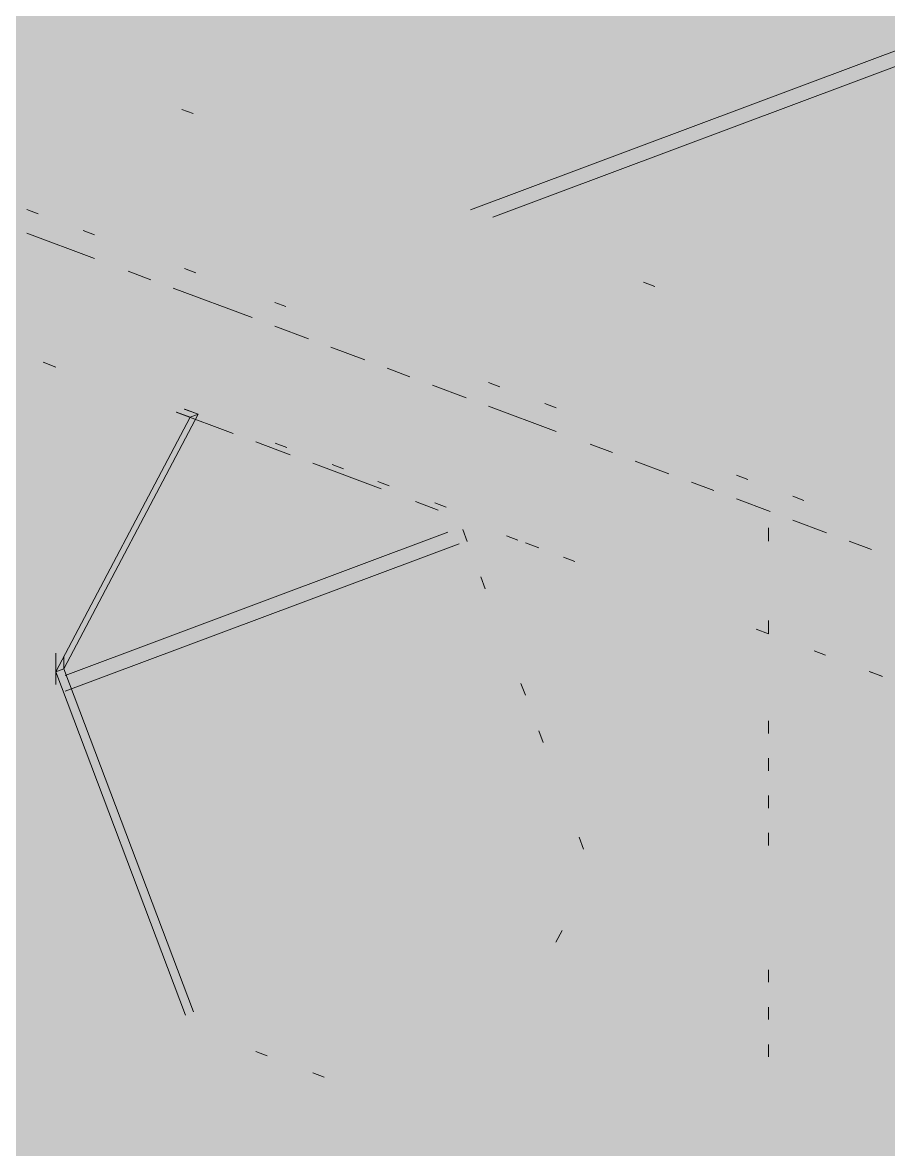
# Paper-space layout '03 3D Building and Roof' of a CAD drawing. Header units: millimetres. Extents: x 5 to 415, y 5 to 292.
# Drawn here: x 101.73 to 106.51, y 96.02 to 102.24 of the extents above; entities that cross this region are included whole.
import ezdxf

# ---------------------------------------------------------------- set-up
doc = ezdxf.new("R2010")
doc.units = ezdxf.units.MM
doc.layers.add('EXISTING', color=7, linetype='Continuous')
doc.layers.add('IMAGES', color=7, linetype='Continuous')

# ---------------------------------------------------------------- blocks, each defined once
blk = doc.blocks.new('SHEET_03')
at = {"layer": 'EXISTING', "color": 250, "lineweight": 9}
for p, q in [((104.2056, 101.2059), (113.2129, 104.5801)), ((104.3298, 101.165), (113.2129, 104.4927)), ((102.6752, 101.738), (102.6131, 101.7613)), ((101.7574, 101.2079), (101.8196, 101.1846)), ((102.0683, 101.0914), (102.1305, 101.0681)), ((102.1305, 100.937), (101.7574, 101.0768)), ((102.4414, 100.8205), (102.317, 100.8671)), ((102.6279, 100.8818), (102.6901, 100.8585)), ((103.001, 100.6109), (102.5657, 100.774)), ((105.2245, 100.783), (105.1623, 100.8063)), ((103.1253, 100.6954), (103.1875, 100.6721)), ((103.3119, 100.4944), (103.1253, 100.5643)), ((103.6227, 100.378), (103.4362, 100.4479)), ((101.9175, 100.3381), (101.848, 100.3641)), ((103.8715, 100.2848), (103.7471, 100.3314)), ((104.1823, 100.1684), (103.9958, 100.2382)), ((104.3067, 100.2529), (104.3689, 100.2296)), ((102.581, 100.0895), (102.8955, 99.9717)), ((102.6581, 100.0606), (102.5841, 100.0884)), ((102.6883, 100.0826), (102.6254, 100.1062)), ((102.6285, 100.105), (102.7026, 100.0773)), ((104.6798, 99.982), (104.3067, 100.1218)), ((104.6176, 100.1364), (104.6798, 100.1131)), ((101.9175, 98.6547), (102.6581, 100.0606)), ((102.7026, 100.0773), (101.9619, 98.6714)), ((102.7026, 100.0773), (102.6581, 100.0606)), ((103.0213, 99.9246), (103.2101, 99.8539)), ((103.1916, 99.8941), (103.1287, 99.9177)), ((104.9907, 99.8656), (104.8663, 99.9121)), ((103.3359, 99.8067), (103.7133, 99.6653)), ((103.5061, 99.7763), (103.4432, 99.7998)), ((105.3015, 99.7491), (105.115, 99.819)), ((105.6746, 99.7405), (105.7368, 99.7172)), ((103.7578, 99.682), (103.6949, 99.7056)), ((105.5503, 99.6559), (105.4259, 99.7025)), ((103.9021, 99.5946), (104.0279, 99.5475)), ((105.8611, 99.5395), (105.6746, 99.6093)), ((105.9855, 99.624), (106.0477, 99.6007)), ((104.0723, 99.5642), (104.0094, 99.5877)), ((106.172, 99.423), (105.9855, 99.4929)), ((101.9693, 98.6346), (104.0813, 99.4258)), ((104.1641, 99.4404), (104.1888, 99.375)), ((104.4053, 99.4061), (104.4682, 99.3826)), ((105.8522, 99.4503), (105.8522, 99.377)), ((101.9693, 98.5472), (104.1435, 99.3616)), ((104.5839, 99.3392), (104.5098, 99.367)), ((106.4207, 99.3298), (106.2964, 99.3764)), ((104.7199, 99.2883), (104.7828, 99.2647)), ((104.2629, 99.1789), (104.2876, 99.1136)), ((105.8522, 98.9374), (105.8522, 98.8641)), ((105.8522, 98.8641), (105.7828, 98.8901)), ((101.9175, 98.6204), (101.9175, 98.7578)), ((101.9175, 98.7249), (101.9175, 98.6547)), ((101.9619, 98.6714), (101.9619, 98.7415)), ((106.1039, 98.7698), (106.1668, 98.7463)), ((101.9175, 98.6547), (101.9619, 98.6714)), ((101.9175, 98.6547), (101.9175, 98.5846)), ((102.6335, 96.7592), (101.9175, 98.6547)), ((101.9619, 98.6714), (102.6779, 96.7759)), ((106.4772, 98.63), (106.4077, 98.656)), ((106.4184, 98.652), (106.4813, 98.6284)), ((104.4851, 98.5907), (104.5098, 98.5253)), ((105.8522, 98.3831), (105.8522, 98.3144)), ((104.5839, 98.3292), (104.6085, 98.2639)), ((105.8522, 98.177), (105.8522, 98.1083)), ((105.8522, 97.9709), (105.8522, 97.9022)), ((104.8061, 97.741), (104.8307, 97.6756)), ((105.8522, 97.7648), (105.8522, 97.696)), ((104.7118, 97.2254), (104.6781, 97.1615)), ((105.8522, 97.009), (105.8522, 96.9402)), ((105.8522, 96.8028), (105.8522, 96.7341)), ((103.0843, 96.5343), (103.0213, 96.5578)), ((105.8522, 96.5967), (105.8522, 96.528)), ((103.3988, 96.4164), (103.3359, 96.44))]:
    blk.add_line(p, q, dxfattribs=at)
at = {"layer": 'IMAGES', "color": 7}
for points in [[(101.6641, 102.2286), (101.8355, 102.2286), (101.6641, 102.4), (101.8355, 102.4)], [(101.8355, 102.2286), (104.2346, 102.2286), (101.8355, 102.4), (104.2346, 102.4)], [(104.2346, 102.2286), (104.7487, 102.2286), (104.2346, 102.4), (104.7487, 102.4)], [(104.7487, 102.2286), (104.92, 102.2286), (104.7487, 102.4), (104.92, 102.4)], [(104.92, 102.2286), (105.0914, 102.2286), (104.92, 102.4), (105.0914, 102.4)], [(105.0914, 102.2286), (105.2628, 102.2286), (105.0914, 102.4), (105.2628, 102.4)], [(105.2628, 102.2286), (105.4341, 102.2286), (105.2628, 102.4), (105.4341, 102.4)], [(105.4341, 102.2286), (105.6055, 102.2286), (105.4341, 102.4), (105.6055, 102.4)], [(105.6055, 102.2286), (106.4623, 102.2286), (105.6055, 102.4), (106.4623, 102.4)], [(106.4623, 102.2286), (106.9764, 102.2286), (106.4623, 102.4), (106.9764, 102.4)], [(101.6641, 102.0571), (101.8355, 102.0571), (101.6641, 102.2286), (101.8355, 102.2286)], [(101.8355, 102.0571), (102.1782, 102.0571), (101.8355, 102.2286), (102.1782, 102.2286)], [(102.1782, 102.0571), (102.3496, 102.0571), (102.1782, 102.2286), (102.3496, 102.2286)], [(102.3496, 102.0571), (102.521, 102.0571), (102.3496, 102.2286), (102.521, 102.2286)], [(102.521, 102.0571), (103.7205, 102.0571), (102.521, 102.2286), (103.7205, 102.2286)], [(103.7205, 102.0571), (103.8919, 102.0571), (103.7205, 102.2286), (103.8919, 102.2286)], [(103.8919, 102.0571), (104.0632, 102.0571), (103.8919, 102.2286), (104.0632, 102.2286)], [(104.0632, 102.0571), (104.2346, 102.0571), (104.0632, 102.2286), (104.2346, 102.2286)], [(104.2346, 102.0571), (104.5773, 102.0571), (104.2346, 102.2286), (104.5773, 102.2286)], [(104.5773, 102.0571), (104.7487, 102.0571), (104.5773, 102.2286), (104.7487, 102.2286)], [(104.7487, 102.0571), (105.0914, 102.0571), (104.7487, 102.2286), (105.0914, 102.2286)], [(105.0914, 102.0571), (106.1196, 102.0571), (105.0914, 102.2286), (106.1196, 102.2286)], [(106.1196, 102.0571), (106.2909, 102.0571), (106.1196, 102.2286), (106.2909, 102.2286)], [(106.2909, 102.0571), (106.4623, 102.0571), (106.2909, 102.2286), (106.4623, 102.2286)], [(106.4623, 102.0571), (106.6337, 102.0571), (106.4623, 102.2286), (106.6337, 102.2286)], [(101.6641, 101.8857), (101.8355, 101.8857), (101.6641, 102.0571), (101.8355, 102.0571)], [(101.8355, 101.8857), (102.0069, 101.8857), (101.8355, 102.0571), (102.0069, 102.0571)], [(102.0069, 101.8857), (102.1782, 101.8857), (102.0069, 102.0571), (102.1782, 102.0571)], [(102.1782, 101.8857), (102.521, 101.8857), (102.1782, 102.0571), (102.521, 102.0571)], [(102.521, 101.8857), (102.6923, 101.8857), (102.521, 102.0571), (102.6923, 102.0571)], [(102.6923, 101.8857), (103.3778, 101.8857), (102.6923, 102.0571), (103.3778, 102.0571)], [(103.3778, 101.8857), (103.5491, 101.8857), (103.3778, 102.0571), (103.5491, 102.0571)], [(103.5491, 101.8857), (103.7205, 101.8857), (103.5491, 102.0571), (103.7205, 102.0571)], [(103.7205, 101.8857), (103.8919, 101.8857), (103.7205, 102.0571), (103.8919, 102.0571)], [(103.8919, 101.8857), (104.0632, 101.8857), (103.8919, 102.0571), (104.0632, 102.0571)], [(104.0632, 101.8857), (104.2346, 101.8857), (104.0632, 102.0571), (104.2346, 102.0571)], [(104.2346, 101.8857), (104.406, 101.8857), (104.2346, 102.0571), (104.406, 102.0571)], [(104.406, 101.8857), (104.5773, 101.8857), (104.406, 102.0571), (104.5773, 102.0571)], [(104.5773, 101.8857), (104.7487, 101.8857), (104.5773, 102.0571), (104.7487, 102.0571)], [(104.7487, 101.8857), (105.6055, 101.8857), (104.7487, 102.0571), (105.6055, 102.0571)], [(105.6055, 101.8857), (105.7769, 101.8857), (105.6055, 102.0571), (105.7769, 102.0571)], [(105.7769, 101.8857), (105.9482, 101.8857), (105.7769, 102.0571), (105.9482, 102.0571)], [(105.9482, 101.8857), (106.1196, 101.8857), (105.9482, 102.0571), (106.1196, 102.0571)], [(106.1196, 101.8857), (106.4623, 101.8857), (106.1196, 102.0571), (106.4623, 102.0571)], [(106.4623, 101.8857), (106.6337, 101.8857), (106.4623, 102.0571), (106.6337, 102.0571)], [(100.9787, 101.7143), (101.8355, 101.7143), (100.9787, 101.8857), (101.8355, 101.8857)], [(101.8355, 101.7143), (102.0069, 101.7143), (101.8355, 101.8857), (102.0069, 101.8857)], [(102.0069, 101.7143), (102.1782, 101.7143), (102.0069, 101.8857), (102.1782, 101.8857)], [(102.1782, 101.7143), (102.3496, 101.7143), (102.1782, 101.8857), (102.3496, 101.8857)], [(102.3496, 101.7143), (102.521, 101.7143), (102.3496, 101.8857), (102.521, 101.8857)], [(102.521, 101.7143), (102.6923, 101.7143), (102.521, 101.8857), (102.6923, 101.8857)], [(102.6923, 101.7143), (103.3778, 101.7143), (102.6923, 101.8857), (103.3778, 101.8857)], [(103.3778, 101.7143), (103.5491, 101.7143), (103.3778, 101.8857), (103.5491, 101.8857)], [(103.5491, 101.7143), (103.7205, 101.7143), (103.5491, 101.8857), (103.7205, 101.8857)], [(103.7205, 101.7143), (103.8919, 101.7143), (103.7205, 101.8857), (103.8919, 101.8857)], [(103.8919, 101.7143), (104.0632, 101.7143), (103.8919, 101.8857), (104.0632, 101.8857)], [(104.0632, 101.7143), (104.2346, 101.7143), (104.0632, 101.8857), (104.2346, 101.8857)], [(104.2346, 101.7143), (105.0914, 101.7143), (104.2346, 101.8857), (105.0914, 101.8857)], [(105.0914, 101.7143), (105.4341, 101.7143), (105.0914, 101.8857), (105.4341, 101.8857)], [(105.4341, 101.7143), (105.6055, 101.7143), (105.4341, 101.8857), (105.6055, 101.8857)], [(105.6055, 101.7143), (105.7769, 101.7143), (105.6055, 101.8857), (105.7769, 101.8857)], [(105.7769, 101.7143), (105.9482, 101.7143), (105.7769, 101.8857), (105.9482, 101.8857)], [(105.9482, 101.7143), (106.2909, 101.7143), (105.9482, 101.8857), (106.2909, 101.8857)], [(106.2909, 101.7143), (106.4623, 101.7143), (106.2909, 101.8857), (106.4623, 101.8857)], [(106.4623, 101.7143), (106.6337, 101.7143), (106.4623, 101.8857), (106.6337, 101.8857)], [(101.3214, 101.5429), (102.3496, 101.5429), (101.3214, 101.7143), (102.3496, 101.7143)], [(102.3496, 101.5429), (102.521, 101.5429), (102.3496, 101.7143), (102.521, 101.7143)], [(102.521, 101.5429), (102.6923, 101.5429), (102.521, 101.7143), (102.6923, 101.7143)], [(102.6923, 101.5429), (102.8637, 101.5429), (102.6923, 101.7143), (102.8637, 101.7143)], [(102.8637, 101.5429), (103.2064, 101.5429), (102.8637, 101.7143), (103.2064, 101.7143)], [(103.2064, 101.5429), (103.3778, 101.5429), (103.2064, 101.7143), (103.3778, 101.7143)], [(103.3778, 101.5429), (103.5491, 101.5429), (103.3778, 101.7143), (103.5491, 101.7143)], [(103.5491, 101.5429), (103.7205, 101.5429), (103.5491, 101.7143), (103.7205, 101.7143)], [(103.7205, 101.5429), (104.7487, 101.5429), (103.7205, 101.7143), (104.7487, 101.7143)], [(104.7487, 101.5429), (104.92, 101.5429), (104.7487, 101.7143), (104.92, 101.7143)], [(104.92, 101.5429), (105.0914, 101.5429), (104.92, 101.7143), (105.0914, 101.7143)], [(105.0914, 101.5429), (105.2628, 101.5429), (105.0914, 101.7143), (105.2628, 101.7143)], [(105.2628, 101.5429), (105.4341, 101.5429), (105.2628, 101.7143), (105.4341, 101.7143)], [(105.4341, 101.5429), (105.9482, 101.5429), (105.4341, 101.7143), (105.9482, 101.7143)], [(105.9482, 101.5429), (106.1196, 101.5429), (105.9482, 101.7143), (106.1196, 101.7143)], [(106.1196, 101.5429), (106.2909, 101.5429), (106.1196, 101.7143), (106.2909, 101.7143)], [(106.2909, 101.5429), (106.4623, 101.5429), (106.2909, 101.7143), (106.4623, 101.7143)], [(106.4623, 101.5429), (108.1759, 101.5429), (106.4623, 101.7143), (108.1759, 101.7143)], [(101.6641, 101.3714), (102.0069, 101.3714), (101.6641, 101.5429), (102.0069, 101.5429)], [(102.0069, 101.3714), (102.6923, 101.3714), (102.0069, 101.5429), (102.6923, 101.5429)], [(102.6923, 101.3714), (102.8637, 101.3714), (102.6923, 101.5429), (102.8637, 101.5429)], [(102.8637, 101.3714), (103.2064, 101.3714), (102.8637, 101.5429), (103.2064, 101.5429)], [(103.2064, 101.3714), (103.3778, 101.3714), (103.2064, 101.5429), (103.3778, 101.5429)], [(103.3778, 101.3714), (103.5491, 101.3714), (103.3778, 101.5429), (103.5491, 101.5429)], [(103.5491, 101.3714), (103.7205, 101.3714), (103.5491, 101.5429), (103.7205, 101.5429)], [(103.7205, 101.3714), (104.0632, 101.3714), (103.7205, 101.5429), (104.0632, 101.5429)], [(104.0632, 101.3714), (104.2346, 101.3714), (104.0632, 101.5429), (104.2346, 101.5429)], [(104.2346, 101.3714), (104.406, 101.3714), (104.2346, 101.5429), (104.406, 101.5429)], [(104.406, 101.3714), (104.5773, 101.3714), (104.406, 101.5429), (104.5773, 101.5429)], [(104.5773, 101.3714), (104.7487, 101.3714), (104.5773, 101.5429), (104.7487, 101.5429)], [(104.7487, 101.3714), (104.92, 101.3714), (104.7487, 101.5429), (104.92, 101.5429)], [(104.92, 101.3714), (105.0914, 101.3714), (104.92, 101.5429), (105.0914, 101.5429)], [(105.0914, 101.3714), (105.4341, 101.3714), (105.0914, 101.5429), (105.4341, 101.5429)], [(105.4341, 101.3714), (105.6055, 101.3714), (105.4341, 101.5429), (105.6055, 101.5429)], [(105.6055, 101.3714), (105.7769, 101.3714), (105.6055, 101.5429), (105.7769, 101.5429)], [(105.7769, 101.3714), (106.1196, 101.3714), (105.7769, 101.5429), (106.1196, 101.5429)], [(106.1196, 101.3714), (107.6619, 101.3714), (106.1196, 101.5429), (107.6619, 101.5429)], [(101.6641, 101.2), (102.0069, 101.2), (101.6641, 101.3714), (102.0069, 101.3714)], [(102.0069, 101.2), (102.1782, 101.2), (102.0069, 101.3714), (102.1782, 101.3714)], [(102.1782, 101.2), (102.3496, 101.2), (102.1782, 101.3714), (102.3496, 101.3714)], [(102.3496, 101.2), (103.3778, 101.2), (102.3496, 101.3714), (103.3778, 101.3714)], [(103.3778, 101.2), (103.5491, 101.2), (103.3778, 101.3714), (103.5491, 101.3714)], [(103.5491, 101.2), (103.7205, 101.2), (103.5491, 101.3714), (103.7205, 101.3714)], [(103.7205, 101.2), (103.8919, 101.2), (103.7205, 101.3714), (103.8919, 101.3714)], [(103.8919, 101.2), (104.2346, 101.2), (103.8919, 101.3714), (104.2346, 101.3714)], [(104.2346, 101.2), (104.406, 101.2), (104.2346, 101.3714), (104.406, 101.3714)], [(104.406, 101.2), (104.5773, 101.2), (104.406, 101.3714), (104.5773, 101.3714)], [(104.5773, 101.2), (105.0914, 101.2), (104.5773, 101.3714), (105.0914, 101.3714)], [(105.0914, 101.2), (105.4341, 101.2), (105.0914, 101.3714), (105.4341, 101.3714)], [(105.4341, 101.2), (105.6055, 101.2), (105.4341, 101.3714), (105.6055, 101.3714)], [(105.6055, 101.2), (107.3191, 101.2), (105.6055, 101.3714), (107.3191, 101.3714)], [(101.6641, 101.0286), (101.8355, 101.0286), (101.6641, 101.2), (101.8355, 101.2)], [(101.8355, 101.0286), (102.0069, 101.0286), (101.8355, 101.2), (102.0069, 101.2)], [(102.0069, 101.0286), (102.1782, 101.0286), (102.0069, 101.2), (102.1782, 101.2)], [(102.1782, 101.0286), (102.3496, 101.0286), (102.1782, 101.2), (102.3496, 101.2)], [(102.3496, 101.0286), (102.521, 101.0286), (102.3496, 101.2), (102.521, 101.2)], [(102.521, 101.0286), (102.6923, 101.0286), (102.521, 101.2), (102.6923, 101.2)], [(102.6923, 101.0286), (102.8637, 101.0286), (102.6923, 101.2), (102.8637, 101.2)], [(102.8637, 101.0286), (103.7205, 101.0286), (102.8637, 101.2), (103.7205, 101.2)], [(103.7205, 101.0286), (104.0632, 101.0286), (103.7205, 101.2), (104.0632, 101.2)], [(104.0632, 101.0286), (104.2346, 101.0286), (104.0632, 101.2), (104.2346, 101.2)], [(104.2346, 101.0286), (104.5773, 101.0286), (104.2346, 101.2), (104.5773, 101.2)], [(104.5773, 101.0286), (104.7487, 101.0286), (104.5773, 101.2), (104.7487, 101.2)], [(104.7487, 101.0286), (104.92, 101.0286), (104.7487, 101.2), (104.92, 101.2)], [(104.92, 101.0286), (105.2628, 101.0286), (104.92, 101.2), (105.2628, 101.2)], [(105.2628, 101.0286), (106.805, 101.0286), (105.2628, 101.2), (106.805, 101.2)], [(101.6641, 100.8571), (101.8355, 100.8571), (101.6641, 101.0286), (101.8355, 101.0286)], [(101.8355, 100.8571), (102.0069, 100.8571), (101.8355, 101.0286), (102.0069, 101.0286)], [(102.0069, 100.8571), (102.1782, 100.8571), (102.0069, 101.0286), (102.1782, 101.0286)], [(102.1782, 100.8571), (102.3496, 100.8571), (102.1782, 101.0286), (102.3496, 101.0286)], [(102.3496, 100.8571), (102.521, 100.8571), (102.3496, 101.0286), (102.521, 101.0286)], [(102.521, 100.8571), (102.6923, 100.8571), (102.521, 101.0286), (102.6923, 101.0286)], [(102.6923, 100.8571), (102.8637, 100.8571), (102.6923, 101.0286), (102.8637, 101.0286)], [(102.8637, 100.8571), (103.035, 100.8571), (102.8637, 101.0286), (103.035, 101.0286)], [(103.035, 100.8571), (103.2064, 100.8571), (103.035, 101.0286), (103.2064, 101.0286)], [(103.2064, 100.8571), (103.3778, 100.8571), (103.2064, 101.0286), (103.3778, 101.0286)], [(103.3778, 100.8571), (104.0632, 100.8571), (103.3778, 101.0286), (104.0632, 101.0286)], [(104.0632, 100.8571), (104.406, 100.8571), (104.0632, 101.0286), (104.406, 101.0286)], [(104.406, 100.8571), (104.5773, 100.8571), (104.406, 101.0286), (104.5773, 101.0286)], [(104.5773, 100.8571), (104.7487, 100.8571), (104.5773, 101.0286), (104.7487, 101.0286)], [(104.7487, 100.8571), (104.92, 100.8571), (104.7487, 101.0286), (104.92, 101.0286)], [(104.92, 100.8571), (105.0914, 100.8571), (104.92, 101.0286), (105.0914, 101.0286)], [(105.0914, 100.8571), (105.4341, 100.8571), (105.0914, 101.0286), (105.4341, 101.0286)], [(105.4341, 100.8571), (106.2909, 100.8571), (105.4341, 101.0286), (106.2909, 101.0286)], [(106.2909, 100.8571), (106.4623, 100.8571), (106.2909, 101.0286), (106.4623, 101.0286)], [(106.4623, 100.8571), (106.6337, 100.8571), (106.4623, 101.0286), (106.6337, 101.0286)], [(101.3214, 100.6857), (101.8355, 100.6857), (101.3214, 100.8571), (101.8355, 100.8571)], [(101.8355, 100.6857), (102.0069, 100.6857), (101.8355, 100.8571), (102.0069, 100.8571)], [(102.0069, 100.6857), (102.3496, 100.6857), (102.0069, 100.8571), (102.3496, 100.8571)], [(102.3496, 100.6857), (102.521, 100.6857), (102.3496, 100.8571), (102.521, 100.8571)], [(102.521, 100.6857), (102.6923, 100.6857), (102.521, 100.8571), (102.6923, 100.8571)], [(102.6923, 100.6857), (102.8637, 100.6857), (102.6923, 100.8571), (102.8637, 100.8571)], [(102.8637, 100.6857), (103.035, 100.6857), (102.8637, 100.8571), (103.035, 100.8571)], [(103.035, 100.6857), (103.2064, 100.6857), (103.035, 100.8571), (103.2064, 100.8571)], [(103.2064, 100.6857), (103.3778, 100.6857), (103.2064, 100.8571), (103.3778, 100.8571)], [(103.3778, 100.6857), (103.5491, 100.6857), (103.3778, 100.8571), (103.5491, 100.8571)], [(103.5491, 100.6857), (104.5773, 100.6857), (103.5491, 100.8571), (104.5773, 100.8571)], [(104.5773, 100.6857), (104.92, 100.6857), (104.5773, 100.8571), (104.92, 100.8571)], [(104.92, 100.6857), (105.0914, 100.6857), (104.92, 100.8571), (105.0914, 100.8571)], [(105.0914, 100.6857), (105.7769, 100.6857), (105.0914, 100.8571), (105.7769, 100.8571)], [(105.7769, 100.6857), (106.2909, 100.6857), (105.7769, 100.8571), (106.2909, 100.8571)], [(106.2909, 100.5143), (106.4623, 100.5143), (106.2909, 100.8571), (106.4623, 100.8571)], [(106.4623, 100.6857), (106.6337, 100.6857), (106.4623, 100.8571), (106.6337, 100.8571)], [(101.6641, 100.5143), (101.8355, 100.5143), (101.6641, 100.6857), (101.8355, 100.6857)], [(101.8355, 100.5143), (102.3496, 100.5143), (101.8355, 100.6857), (102.3496, 100.6857)], [(102.3496, 100.5143), (102.521, 100.5143), (102.3496, 100.6857), (102.521, 100.6857)], [(102.521, 100.5143), (102.6923, 100.5143), (102.521, 100.6857), (102.6923, 100.6857)], [(102.6923, 100.5143), (102.8637, 100.5143), (102.6923, 100.6857), (102.8637, 100.6857)], [(102.8637, 100.5143), (103.035, 100.5143), (102.8637, 100.6857), (103.035, 100.6857)], [(103.035, 100.5143), (103.2064, 100.5143), (103.035, 100.6857), (103.2064, 100.6857)], [(103.2064, 100.3429), (103.3778, 100.3429), (103.2064, 100.6857), (103.3778, 100.6857)], [(103.3778, 100.5143), (103.5491, 100.5143), (103.3778, 100.6857), (103.5491, 100.6857)], [(103.5491, 100.5143), (103.7205, 100.5143), (103.5491, 100.6857), (103.7205, 100.6857)], [(103.7205, 100.5143), (103.8919, 100.5143), (103.7205, 100.6857), (103.8919, 100.6857)], [(103.8919, 100.5143), (104.0632, 100.5143), (103.8919, 100.6857), (104.0632, 100.6857)], [(104.0632, 100.5143), (105.2628, 100.5143), (104.0632, 100.6857), (105.2628, 100.6857)], [(105.2628, 100.5143), (105.4341, 100.5143), (105.2628, 100.6857), (105.4341, 100.6857)], [(105.4341, 100.5143), (105.6055, 100.5143), (105.4341, 100.6857), (105.6055, 100.6857)], [(105.6055, 100.5143), (106.1196, 100.5143), (105.6055, 100.6857), (106.1196, 100.6857)], [(106.1196, 100.3429), (106.2909, 100.3429), (106.1196, 100.6857), (106.2909, 100.6857)], [(106.4623, 100.5143), (106.6337, 100.5143), (106.4623, 100.6857), (106.6337, 100.6857)], [(101.4928, 100.3429), (101.8355, 100.3429), (101.4928, 100.5143), (101.8355, 100.5143)], [(101.8355, 100.3429), (102.0069, 100.3429), (101.8355, 100.5143), (102.0069, 100.5143)], [(102.0069, 100.3429), (102.1782, 100.3429), (102.0069, 100.5143), (102.1782, 100.5143)], [(102.1782, 100.3429), (102.521, 100.3429), (102.1782, 100.5143), (102.521, 100.5143)], [(102.521, 100.3429), (102.8637, 100.3429), (102.521, 100.5143), (102.8637, 100.5143)], [(102.8637, 100.3429), (103.035, 100.3429), (102.8637, 100.5143), (103.035, 100.5143)], [(103.035, 100.3429), (103.2064, 100.3429), (103.035, 100.5143), (103.2064, 100.5143)], [(103.3778, 100.3429), (103.8919, 100.3429), (103.3778, 100.5143), (103.8919, 100.5143)], [(103.8919, 100.3429), (104.0632, 100.3429), (103.8919, 100.5143), (104.0632, 100.5143)], [(104.0632, 100.3429), (104.2346, 100.3429), (104.0632, 100.5143), (104.2346, 100.5143)], [(104.2346, 100.3429), (104.5773, 100.3429), (104.2346, 100.5143), (104.5773, 100.5143)], [(104.5773, 100.3429), (105.4341, 100.3429), (104.5773, 100.5143), (105.4341, 100.5143)], [(105.4341, 100.3429), (105.9482, 100.3429), (105.4341, 100.5143), (105.9482, 100.5143)], [(105.9482, 100.3429), (106.1196, 100.3429), (105.9482, 100.5143), (106.1196, 100.5143)], [(106.2909, 100.3429), (106.6337, 100.3429), (106.2909, 100.5143), (106.6337, 100.5143)], [(101.6641, 100.1714), (101.8355, 100.1714), (101.6641, 100.3429), (101.8355, 100.3429)], [(101.8355, 100.1714), (102.1782, 100.1714), (101.8355, 100.3429), (102.1782, 100.3429)], [(102.1782, 100.1714), (102.521, 100.1714), (102.1782, 100.3429), (102.521, 100.3429)], [(102.521, 100.1714), (102.6923, 100.1714), (102.521, 100.3429), (102.6923, 100.3429)], [(102.6923, 100.1714), (103.2064, 100.1714), (102.6923, 100.3429), (103.2064, 100.3429)], [(103.2064, 100.1714), (103.3778, 100.1714), (103.2064, 100.3429), (103.3778, 100.3429)], [(103.3778, 100.1714), (103.5491, 100.1714), (103.3778, 100.3429), (103.5491, 100.3429)], [(103.5491, 100.1714), (103.7205, 100.1714), (103.5491, 100.3429), (103.7205, 100.3429)], [(103.7205, 100.1714), (103.8919, 100.1714), (103.7205, 100.3429), (103.8919, 100.3429)], [(103.8919, 100.1714), (104.0632, 100.1714), (103.8919, 100.3429), (104.0632, 100.3429)], [(104.0632, 100.1714), (104.2346, 100.1714), (104.0632, 100.3429), (104.2346, 100.3429)], [(104.2346, 100.1714), (104.5773, 100.1714), (104.2346, 100.3429), (104.5773, 100.3429)], [(104.5773, 100.1714), (104.7487, 100.1714), (104.5773, 100.3429), (104.7487, 100.3429)], [(104.7487, 100.1714), (104.92, 100.1714), (104.7487, 100.3429), (104.92, 100.3429)], [(104.92, 100.1714), (105.9482, 100.1714), (104.92, 100.3429), (105.9482, 100.3429)], [(105.9482, 100.1714), (106.2909, 100.1714), (105.9482, 100.3429), (106.2909, 100.3429)], [(106.2909, 100.1714), (106.4623, 100.1714), (106.2909, 100.3429), (106.4623, 100.3429)], [(106.4623, 100.1714), (106.6337, 100.1714), (106.4623, 100.3429), (106.6337, 100.3429)], [(101.6641, 100), (101.8355, 100), (101.6641, 100.1714), (101.8355, 100.1714)], [(101.8355, 100), (102.0069, 100), (101.8355, 100.1714), (102.0069, 100.1714)], [(102.0069, 99.8286), (102.1782, 99.8286), (102.0069, 100.1714), (102.1782, 100.1714)], [(102.1782, 100), (102.3496, 100), (102.1782, 100.1714), (102.3496, 100.1714)], [(102.3496, 100), (102.6923, 100), (102.3496, 100.1714), (102.6923, 100.1714)], [(102.6923, 100), (102.8637, 100), (102.6923, 100.1714), (102.8637, 100.1714)], [(102.8637, 100), (103.035, 100), (102.8637, 100.1714), (103.035, 100.1714)], [(103.035, 100), (103.2064, 100), (103.035, 100.1714), (103.2064, 100.1714)], [(103.2064, 100), (103.3778, 100), (103.2064, 100.1714), (103.3778, 100.1714)], [(103.3778, 100), (103.7205, 100), (103.3778, 100.1714), (103.7205, 100.1714)], [(103.7205, 100), (103.8919, 100), (103.7205, 100.1714), (103.8919, 100.1714)], [(103.8919, 100), (104.0632, 100), (103.8919, 100.1714), (104.0632, 100.1714)], [(104.0632, 100), (104.2346, 100), (104.0632, 100.1714), (104.2346, 100.1714)], [(104.2346, 100), (104.406, 100), (104.2346, 100.1714), (104.406, 100.1714)], [(104.406, 100), (104.5773, 100), (104.406, 100.1714), (104.5773, 100.1714)], [(104.5773, 99.8286), (104.7487, 99.8286), (104.5773, 100.1714), (104.7487, 100.1714)], [(104.7487, 100), (104.92, 100), (104.7487, 100.1714), (104.92, 100.1714)], [(104.92, 100), (105.0914, 100), (104.92, 100.1714), (105.0914, 100.1714)], [(105.0914, 100), (105.2628, 100), (105.0914, 100.1714), (105.2628, 100.1714)], [(105.2628, 100), (106.2909, 100), (105.2628, 100.1714), (106.2909, 100.1714)], [(106.2909, 100), (106.6337, 100), (106.2909, 100.1714), (106.6337, 100.1714)], [(101.6641, 99.8286), (101.8355, 99.8286), (101.6641, 100), (101.8355, 100)], [(101.8355, 99.8286), (102.0069, 99.8286), (101.8355, 100), (102.0069, 100)], [(102.1782, 99.6571), (102.3496, 99.6571), (102.1782, 100), (102.3496, 100)], [(102.3496, 99.8286), (102.521, 99.8286), (102.3496, 100), (102.521, 100)], [(102.521, 99.6571), (102.6923, 99.6571), (102.521, 100), (102.6923, 100)], [(102.6923, 99.8286), (102.8637, 99.8286), (102.6923, 100), (102.8637, 100)], [(102.8637, 99.8286), (103.035, 99.8286), (102.8637, 100), (103.035, 100)], [(103.035, 99.8286), (103.2064, 99.8286), (103.035, 100), (103.2064, 100)], [(103.2064, 99.8286), (103.3778, 99.8286), (103.2064, 100), (103.3778, 100)], [(103.3778, 99.8286), (103.5491, 99.8286), (103.3778, 100), (103.5491, 100)], [(103.5491, 99.8286), (104.0632, 99.8286), (103.5491, 100), (104.0632, 100)], [(104.0632, 99.8286), (104.2346, 99.8286), (104.0632, 100), (104.2346, 100)], [(104.2346, 99.8286), (104.406, 99.8286), (104.2346, 100), (104.406, 100)], [(104.406, 99.8286), (104.5773, 99.8286), (104.406, 100), (104.5773, 100)], [(104.7487, 99.8286), (105.0914, 99.8286), (104.7487, 100), (105.0914, 100)], [(105.0914, 99.8286), (105.4341, 99.8286), (105.0914, 100), (105.4341, 100)], [(105.4341, 99.8286), (105.6055, 99.8286), (105.4341, 100), (105.6055, 100)], [(105.6055, 99.8286), (105.7769, 99.8286), (105.6055, 100), (105.7769, 100)], [(105.7769, 99.8286), (105.9482, 99.8286), (105.7769, 100), (105.9482, 100)], [(105.9482, 99.8286), (106.805, 99.8286), (105.9482, 100), (106.805, 100)], [(101.6641, 97.4286), (101.8355, 97.4286), (101.6641, 99.8286), (101.8355, 99.8286)], [(101.8355, 99.1429), (102.0069, 99.1429), (101.8355, 99.8286), (102.0069, 99.8286)], [(102.0069, 99.1429), (102.1782, 99.1429), (102.0069, 99.8286), (102.1782, 99.8286)], [(102.3496, 99.6571), (102.521, 99.6571), (102.3496, 99.8286), (102.521, 99.8286)], [(102.6923, 99.6571), (102.8637, 99.6571), (102.6923, 99.8286), (102.8637, 99.8286)], [(102.8637, 99.6571), (103.035, 99.6571), (102.8637, 99.8286), (103.035, 99.8286)], [(103.035, 99.6571), (103.3778, 99.6571), (103.035, 99.8286), (103.3778, 99.8286)], [(103.3778, 99.6571), (103.5491, 99.6571), (103.3778, 99.8286), (103.5491, 99.8286)], [(103.5491, 99.6571), (103.7205, 99.6571), (103.5491, 99.8286), (103.7205, 99.8286)], [(103.7205, 99.6571), (103.8919, 99.6571), (103.7205, 99.8286), (103.8919, 99.8286)], [(103.8919, 99.6571), (104.0632, 99.6571), (103.8919, 99.8286), (104.0632, 99.8286)], [(104.0632, 99.6571), (104.5773, 99.6571), (104.0632, 99.8286), (104.5773, 99.8286)], [(104.5773, 99.6571), (104.7487, 99.6571), (104.5773, 99.8286), (104.7487, 99.8286)], [(104.7487, 99.6571), (104.92, 99.6571), (104.7487, 99.8286), (104.92, 99.8286)], [(104.92, 99.6571), (105.0914, 99.6571), (104.92, 99.8286), (105.0914, 99.8286)], [(105.0914, 99.6571), (105.4341, 99.6571), (105.0914, 99.8286), (105.4341, 99.8286)], [(105.4341, 99.6571), (105.6055, 99.6571), (105.4341, 99.8286), (105.6055, 99.8286)], [(105.6055, 99.6571), (105.7769, 99.6571), (105.6055, 99.8286), (105.7769, 99.8286)], [(105.7769, 99.6571), (105.9482, 99.6571), (105.7769, 99.8286), (105.9482, 99.8286)], [(105.9482, 99.6571), (106.1196, 99.6571), (105.9482, 99.8286), (106.1196, 99.8286)], [(106.1196, 99.6571), (106.2909, 99.6571), (106.1196, 99.8286), (106.2909, 99.8286)], [(106.2909, 99.6571), (106.4623, 99.6571), (106.2909, 99.8286), (106.4623, 99.8286)], [(106.4623, 99.6571), (107.1478, 99.6571), (106.4623, 99.8286), (107.1478, 99.8286)], [(102.1782, 99.4857), (102.3496, 99.4857), (102.1782, 99.6571), (102.3496, 99.6571)], [(102.3496, 99.4857), (102.6923, 99.4857), (102.3496, 99.6571), (102.6923, 99.6571)], [(102.6923, 99.4857), (103.035, 99.4857), (102.6923, 99.6571), (103.035, 99.6571)], [(103.035, 99.4857), (103.2064, 99.4857), (103.035, 99.6571), (103.2064, 99.6571)], [(103.2064, 99.4857), (103.3778, 99.4857), (103.2064, 99.6571), (103.3778, 99.6571)], [(103.3778, 99.4857), (103.5491, 99.4857), (103.3778, 99.6571), (103.5491, 99.6571)], [(103.5491, 99.4857), (103.7205, 99.4857), (103.5491, 99.6571), (103.7205, 99.6571)], [(103.7205, 99.4857), (104.0632, 99.4857), (103.7205, 99.6571), (104.0632, 99.6571)], [(104.0632, 99.4857), (104.2346, 99.4857), (104.0632, 99.6571), (104.2346, 99.6571)], [(104.2346, 99.4857), (104.406, 99.4857), (104.2346, 99.6571), (104.406, 99.6571)], [(104.406, 99.4857), (104.92, 99.4857), (104.406, 99.6571), (104.92, 99.6571)], [(104.92, 99.4857), (105.0914, 99.4857), (104.92, 99.6571), (105.0914, 99.6571)], [(105.0914, 99.4857), (105.2628, 99.4857), (105.0914, 99.6571), (105.2628, 99.6571)], [(105.2628, 99.4857), (105.4341, 99.4857), (105.2628, 99.6571), (105.4341, 99.6571)], [(105.4341, 99.4857), (105.9482, 99.4857), (105.4341, 99.6571), (105.9482, 99.6571)], [(105.9482, 99.4857), (106.2909, 99.4857), (105.9482, 99.6571), (106.2909, 99.6571)], [(106.2909, 99.4857), (106.4623, 99.4857), (106.2909, 99.6571), (106.4623, 99.6571)], [(106.4623, 99.4857), (106.9764, 99.4857), (106.4623, 99.6571), (106.9764, 99.6571)], [(102.1782, 99.3143), (102.3496, 99.3143), (102.1782, 99.4857), (102.3496, 99.4857)], [(102.3496, 99.3143), (102.521, 99.3143), (102.3496, 99.4857), (102.521, 99.4857)], [(102.521, 99.3143), (102.8637, 99.3143), (102.521, 99.4857), (102.8637, 99.4857)], [(102.8637, 99.3143), (103.3778, 99.3143), (102.8637, 99.4857), (103.3778, 99.4857)], [(103.3778, 99.3143), (103.5491, 99.3143), (103.3778, 99.4857), (103.5491, 99.4857)], [(103.5491, 99.3143), (103.7205, 99.3143), (103.5491, 99.4857), (103.7205, 99.4857)], [(103.7205, 99.3143), (103.8919, 99.3143), (103.7205, 99.4857), (103.8919, 99.4857)], [(103.8919, 99.3143), (104.0632, 99.3143), (103.8919, 99.4857), (104.0632, 99.4857)], [(104.0632, 99.3143), (104.2346, 99.3143), (104.0632, 99.4857), (104.2346, 99.4857)], [(104.2346, 99.3143), (104.406, 99.3143), (104.2346, 99.4857), (104.406, 99.4857)], [(104.406, 99.1429), (104.5773, 99.1429), (104.406, 99.4857), (104.5773, 99.4857)], [(104.5773, 99.3143), (104.7487, 99.3143), (104.5773, 99.4857), (104.7487, 99.4857)], [(104.7487, 99.3143), (104.92, 99.3143), (104.7487, 99.4857), (104.92, 99.4857)], [(104.92, 99.3143), (105.4341, 99.3143), (104.92, 99.4857), (105.4341, 99.4857)], [(105.4341, 99.3143), (105.6055, 99.3143), (105.4341, 99.4857), (105.6055, 99.4857)], [(105.6055, 99.3143), (105.7769, 99.3143), (105.6055, 99.4857), (105.7769, 99.4857)], [(105.7769, 99.3143), (106.1196, 99.3143), (105.7769, 99.4857), (106.1196, 99.4857)], [(106.1196, 99.3143), (106.2909, 99.3143), (106.1196, 99.4857), (106.2909, 99.4857)], [(106.2909, 99.3143), (106.4623, 99.3143), (106.2909, 99.4857), (106.4623, 99.4857)], [(106.4623, 99.3143), (106.805, 99.3143), (106.4623, 99.4857), (106.805, 99.4857)], [(102.1782, 98.9714), (102.3496, 98.9714), (102.1782, 99.3143), (102.3496, 99.3143)], [(102.3496, 99.1429), (102.521, 99.1429), (102.3496, 99.3143), (102.521, 99.3143)], [(102.521, 99.1429), (102.6923, 99.1429), (102.521, 99.3143), (102.6923, 99.3143)], [(102.6923, 99.1429), (102.8637, 99.1429), (102.6923, 99.3143), (102.8637, 99.3143)], [(102.8637, 99.1429), (103.035, 99.1429), (102.8637, 99.3143), (103.035, 99.3143)], [(103.035, 99.1429), (103.2064, 99.1429), (103.035, 99.3143), (103.2064, 99.3143)], [(103.2064, 99.1429), (103.3778, 99.1429), (103.2064, 99.3143), (103.3778, 99.3143)], [(103.3778, 99.1429), (103.5491, 99.1429), (103.3778, 99.3143), (103.5491, 99.3143)], [(103.5491, 99.1429), (103.7205, 99.1429), (103.5491, 99.3143), (103.7205, 99.3143)], [(103.7205, 99.1429), (103.8919, 99.1429), (103.7205, 99.3143), (103.8919, 99.3143)], [(103.8919, 99.1429), (104.2346, 99.1429), (103.8919, 99.3143), (104.2346, 99.3143)], [(104.2346, 99.1429), (104.406, 99.1429), (104.2346, 99.3143), (104.406, 99.3143)], [(104.5773, 99.1429), (104.7487, 99.1429), (104.5773, 99.3143), (104.7487, 99.3143)], [(104.7487, 99.1429), (104.92, 99.1429), (104.7487, 99.3143), (104.92, 99.3143)], [(104.92, 99.1429), (105.0914, 99.1429), (104.92, 99.3143), (105.0914, 99.3143)], [(105.0914, 99.1429), (105.2628, 99.1429), (105.0914, 99.3143), (105.2628, 99.3143)], [(105.2628, 99.1429), (105.6055, 99.1429), (105.2628, 99.3143), (105.6055, 99.3143)], [(105.6055, 98.9714), (105.7769, 98.9714), (105.6055, 99.3143), (105.7769, 99.3143)], [(105.7769, 98.9714), (105.9482, 98.9714), (105.7769, 99.3143), (105.9482, 99.3143)], [(105.9482, 99.1429), (106.2909, 99.1429), (105.9482, 99.3143), (106.2909, 99.3143)], [(106.2909, 99.1429), (106.4623, 99.1429), (106.2909, 99.3143), (106.4623, 99.3143)], [(106.4623, 99.1429), (106.6337, 99.1429), (106.4623, 99.3143), (106.6337, 99.3143)], [(101.8355, 98.9714), (102.1782, 98.9714), (101.8355, 99.1429), (102.1782, 99.1429)], [(102.3496, 98.9714), (102.521, 98.9714), (102.3496, 99.1429), (102.521, 99.1429)], [(102.521, 98.9714), (102.6923, 98.9714), (102.521, 99.1429), (102.6923, 99.1429)], [(102.6923, 98.9714), (102.8637, 98.9714), (102.6923, 99.1429), (102.8637, 99.1429)], [(102.8637, 98.9714), (103.035, 98.9714), (102.8637, 99.1429), (103.035, 99.1429)], [(103.035, 98.9714), (103.2064, 98.9714), (103.035, 99.1429), (103.2064, 99.1429)], [(103.2064, 98.9714), (103.5491, 98.9714), (103.2064, 99.1429), (103.5491, 99.1429)], [(103.5491, 98.9714), (103.7205, 98.9714), (103.5491, 99.1429), (103.7205, 99.1429)], [(103.7205, 98.9714), (103.8919, 98.9714), (103.7205, 99.1429), (103.8919, 99.1429)], [(103.8919, 98.9714), (104.0632, 98.9714), (103.8919, 99.1429), (104.0632, 99.1429)], [(104.0632, 98.8), (104.2346, 98.8), (104.0632, 99.1429), (104.2346, 99.1429)], [(104.2346, 98.9714), (104.406, 98.9714), (104.2346, 99.1429), (104.406, 99.1429)], [(104.406, 98.9714), (104.5773, 98.9714), (104.406, 99.1429), (104.5773, 99.1429)], [(104.5773, 98.9714), (104.7487, 98.9714), (104.5773, 99.1429), (104.7487, 99.1429)], [(104.7487, 98.9714), (104.92, 98.9714), (104.7487, 99.1429), (104.92, 99.1429)], [(104.92, 98.9714), (105.2628, 98.9714), (104.92, 99.1429), (105.2628, 99.1429)], [(105.2628, 98.9714), (105.4341, 98.9714), (105.2628, 99.1429), (105.4341, 99.1429)], [(105.4341, 98.8), (105.6055, 98.8), (105.4341, 99.1429), (105.6055, 99.1429)], [(105.9482, 98.9714), (106.1196, 98.9714), (105.9482, 99.1429), (106.1196, 99.1429)], [(106.1196, 98.8), (106.2909, 98.8), (106.1196, 99.1429), (106.2909, 99.1429)], [(106.2909, 98.8), (106.4623, 98.8), (106.2909, 99.1429), (106.4623, 99.1429)], [(106.4623, 98.9714), (106.805, 98.9714), (106.4623, 99.1429), (106.805, 99.1429)], [(101.8355, 98.8), (102.0069, 98.8), (101.8355, 98.9714), (102.0069, 98.9714)], [(102.0069, 98.6286), (102.1782, 98.6286), (102.0069, 98.9714), (102.1782, 98.9714)], [(102.1782, 98.8), (102.3496, 98.8), (102.1782, 98.9714), (102.3496, 98.9714)], [(102.3496, 98.8), (102.521, 98.8), (102.3496, 98.9714), (102.521, 98.9714)], [(102.521, 98.8), (102.8637, 98.8), (102.521, 98.9714), (102.8637, 98.9714)], [(102.8637, 98.8), (103.035, 98.8), (102.8637, 98.9714), (103.035, 98.9714)], [(103.035, 98.8), (103.2064, 98.8), (103.035, 98.9714), (103.2064, 98.9714)], [(103.2064, 98.8), (103.3778, 98.8), (103.2064, 98.9714), (103.3778, 98.9714)], [(103.3778, 98.8), (103.7205, 98.8), (103.3778, 98.9714), (103.7205, 98.9714)], [(103.7205, 98.8), (104.0632, 98.8), (103.7205, 98.9714), (104.0632, 98.9714)], [(104.2346, 98.8), (104.406, 98.8), (104.2346, 98.9714), (104.406, 98.9714)], [(104.406, 98.8), (105.0914, 98.8), (104.406, 98.9714), (105.0914, 98.9714)], [(105.0914, 98.8), (105.2628, 98.8), (105.0914, 98.9714), (105.2628, 98.9714)], [(105.2628, 98.8), (105.4341, 98.8), (105.2628, 98.9714), (105.4341, 98.9714)], [(105.6055, 98.8), (105.7769, 98.8), (105.6055, 98.9714), (105.7769, 98.9714)], [(105.7769, 98.8), (105.9482, 98.8), (105.7769, 98.9714), (105.9482, 98.9714)], [(105.9482, 98.8), (106.1196, 98.8), (105.9482, 98.9714), (106.1196, 98.9714)], [(106.4623, 98.8), (106.805, 98.8), (106.4623, 98.9714), (106.805, 98.9714)], [(101.8355, 98.6286), (102.0069, 98.6286), (101.8355, 98.8), (102.0069, 98.8)], [(102.1782, 98.6286), (102.3496, 98.6286), (102.1782, 98.8), (102.3496, 98.8)], [(102.3496, 98.6286), (102.521, 98.6286), (102.3496, 98.8), (102.521, 98.8)], [(102.521, 98.6286), (102.6923, 98.6286), (102.521, 98.8), (102.6923, 98.8)], [(102.6923, 98.6286), (102.8637, 98.6286), (102.6923, 98.8), (102.8637, 98.8)], [(102.8637, 98.6286), (103.2064, 98.6286), (102.8637, 98.8), (103.2064, 98.8)], [(103.2064, 98.6286), (103.3778, 98.6286), (103.2064, 98.8), (103.3778, 98.8)], [(103.3778, 98.6286), (104.0632, 98.6286), (103.3778, 98.8), (104.0632, 98.8)], [(104.0632, 98.6286), (104.2346, 98.6286), (104.0632, 98.8), (104.2346, 98.8)], [(104.2346, 98.4571), (104.406, 98.4571), (104.2346, 98.8), (104.406, 98.8)], [(104.406, 98.6286), (104.5773, 98.6286), (104.406, 98.8), (104.5773, 98.8)], [(104.5773, 98.6286), (104.7487, 98.6286), (104.5773, 98.8), (104.7487, 98.8)], [(104.7487, 98.6286), (105.0914, 98.6286), (104.7487, 98.8), (105.0914, 98.8)], [(105.0914, 98.6286), (105.2628, 98.6286), (105.0914, 98.8), (105.2628, 98.8)], [(105.2628, 98.6286), (105.4341, 98.6286), (105.2628, 98.8), (105.4341, 98.8)], [(105.4341, 98.6286), (105.6055, 98.6286), (105.4341, 98.8), (105.6055, 98.8)], [(105.6055, 98.6286), (105.7769, 98.6286), (105.6055, 98.8), (105.7769, 98.8)], [(105.7769, 98.6286), (106.1196, 98.6286), (105.7769, 98.8), (106.1196, 98.8)], [(106.1196, 98.6286), (106.4623, 98.6286), (106.1196, 98.8), (106.4623, 98.8)], [(106.4623, 98.6286), (106.6337, 98.6286), (106.4623, 98.8), (106.6337, 98.8)], [(101.8355, 98.4571), (102.0069, 98.4571), (101.8355, 98.6286), (102.0069, 98.6286)], [(102.0069, 98.2857), (102.1782, 98.2857), (102.0069, 98.6286), (102.1782, 98.6286)], [(102.1782, 98.2857), (102.3496, 98.2857), (102.1782, 98.6286), (102.3496, 98.6286)], [(102.3496, 98.4571), (102.6923, 98.4571), (102.3496, 98.6286), (102.6923, 98.6286)], [(102.6923, 98.4571), (102.8637, 98.4571), (102.6923, 98.6286), (102.8637, 98.6286)], [(102.8637, 98.4571), (104.2346, 98.4571), (102.8637, 98.6286), (104.2346, 98.6286)], [(104.406, 98.2857), (104.5773, 98.2857), (104.406, 98.6286), (104.5773, 98.6286)], [(104.5773, 98.4571), (104.7487, 98.4571), (104.5773, 98.6286), (104.7487, 98.6286)], [(104.7487, 98.4571), (104.92, 98.4571), (104.7487, 98.6286), (104.92, 98.6286)], [(104.92, 98.4571), (105.0914, 98.4571), (104.92, 98.6286), (105.0914, 98.6286)], [(105.0914, 98.1143), (105.2628, 98.1143), (105.0914, 98.6286), (105.2628, 98.6286)], [(105.2628, 98.1143), (105.6055, 98.1143), (105.2628, 98.6286), (105.6055, 98.6286)], [(105.6055, 98.4571), (105.7769, 98.4571), (105.6055, 98.6286), (105.7769, 98.6286)], [(105.7769, 98.4571), (105.9482, 98.4571), (105.7769, 98.6286), (105.9482, 98.6286)], [(105.9482, 98.4571), (106.1196, 98.4571), (105.9482, 98.6286), (106.1196, 98.6286)], [(106.1196, 98.4571), (106.2909, 98.4571), (106.1196, 98.6286), (106.2909, 98.6286)], [(106.2909, 98.4571), (106.4623, 98.4571), (106.2909, 98.6286), (106.4623, 98.6286)], [(106.4623, 98.4571), (106.6337, 98.4571), (106.4623, 98.6286), (106.6337, 98.6286)], [(101.8355, 98.2857), (102.0069, 98.2857), (101.8355, 98.4571), (102.0069, 98.4571)], [(102.3496, 98.1143), (102.521, 98.1143), (102.3496, 98.4571), (102.521, 98.4571)], [(102.521, 98.2857), (104.2346, 98.2857), (102.521, 98.4571), (104.2346, 98.4571)], [(104.2346, 98.2857), (104.406, 98.2857), (104.2346, 98.4571), (104.406, 98.4571)], [(104.5773, 98.2857), (104.7487, 98.2857), (104.5773, 98.4571), (104.7487, 98.4571)], [(104.7487, 98.1143), (104.92, 98.1143), (104.7487, 98.4571), (104.92, 98.4571)], [(104.92, 98.2857), (105.0914, 98.2857), (104.92, 98.4571), (105.0914, 98.4571)], [(105.6055, 97.4286), (105.7769, 97.4286), (105.6055, 98.4571), (105.7769, 98.4571)], [(105.7769, 97.6), (105.9482, 97.6), (105.7769, 98.4571), (105.9482, 98.4571)], [(105.9482, 97.6), (106.1196, 97.6), (105.9482, 98.4571), (106.1196, 98.4571)], [(106.1196, 98.2857), (106.6337, 98.2857), (106.1196, 98.4571), (106.6337, 98.4571)], [(101.8355, 98.1143), (102.0069, 98.1143), (101.8355, 98.2857), (102.0069, 98.2857)], [(102.0069, 98.1143), (102.1782, 98.1143), (102.0069, 98.2857), (102.1782, 98.2857)], [(102.1782, 98.1143), (102.3496, 98.1143), (102.1782, 98.2857), (102.3496, 98.2857)], [(102.521, 98.1143), (104.406, 98.1143), (102.521, 98.2857), (104.406, 98.2857)], [(104.406, 97.9429), (104.5773, 97.9429), (104.406, 98.2857), (104.5773, 98.2857)], [(104.5773, 98.1143), (104.7487, 98.1143), (104.5773, 98.2857), (104.7487, 98.2857)], [(104.92, 98.1143), (105.0914, 98.1143), (104.92, 98.2857), (105.0914, 98.2857)], [(106.1196, 97.4286), (106.2909, 97.4286), (106.1196, 98.2857), (106.2909, 98.2857)], [(106.2909, 97.4286), (106.4623, 97.4286), (106.2909, 98.2857), (106.4623, 98.2857)], [(106.4623, 95.3714), (106.6337, 95.3714), (106.4623, 98.2857), (106.6337, 98.2857)], [(101.8355, 97.9429), (102.1782, 97.9429), (101.8355, 98.1143), (102.1782, 98.1143)], [(102.1782, 97.9429), (102.3496, 97.9429), (102.1782, 98.1143), (102.3496, 98.1143)], [(102.3496, 97.9429), (104.406, 97.9429), (102.3496, 98.1143), (104.406, 98.1143)], [(104.5773, 97.9429), (104.7487, 97.9429), (104.5773, 98.1143), (104.7487, 98.1143)], [(104.7487, 97.9429), (104.92, 97.9429), (104.7487, 98.1143), (104.92, 98.1143)], [(104.92, 97.9429), (105.0914, 97.9429), (104.92, 98.1143), (105.0914, 98.1143)], [(105.0914, 97.4286), (105.6055, 97.4286), (105.0914, 98.1143), (105.6055, 98.1143)], [(101.8355, 97.4286), (102.0069, 97.4286), (101.8355, 97.9429), (102.0069, 97.9429)], [(102.0069, 97.7714), (102.1782, 97.7714), (102.0069, 97.9429), (102.1782, 97.9429)], [(102.1782, 97.7714), (102.3496, 97.7714), (102.1782, 97.9429), (102.3496, 97.9429)], [(102.3496, 97.7714), (102.521, 97.7714), (102.3496, 97.9429), (102.521, 97.9429)], [(102.521, 97.7714), (104.5773, 97.7714), (102.521, 97.9429), (104.5773, 97.9429)], [(104.5773, 97.7714), (104.7487, 97.7714), (104.5773, 97.9429), (104.7487, 97.9429)], [(104.7487, 97.7714), (104.92, 97.7714), (104.7487, 97.9429), (104.92, 97.9429)], [(104.92, 97.4286), (105.0914, 97.4286), (104.92, 97.9429), (105.0914, 97.9429)], [(102.0069, 97.2571), (102.1782, 97.2571), (102.0069, 97.7714), (102.1782, 97.7714)], [(102.1782, 97.6), (102.3496, 97.6), (102.1782, 97.7714), (102.3496, 97.7714)], [(102.3496, 97.6), (102.521, 97.6), (102.3496, 97.7714), (102.521, 97.7714)], [(102.521, 97.6), (102.6923, 97.6), (102.521, 97.7714), (102.6923, 97.7714)], [(102.6923, 97.2571), (104.5773, 97.2571), (102.6923, 97.7714), (104.5773, 97.7714)], [(104.5773, 97.4286), (104.7487, 97.4286), (104.5773, 97.7714), (104.7487, 97.7714)], [(104.7487, 97.6), (104.92, 97.6), (104.7487, 97.7714), (104.92, 97.7714)], [(102.1782, 97.2571), (102.3496, 97.2571), (102.1782, 97.6), (102.3496, 97.6)], [(102.3496, 97.4286), (102.6923, 97.4286), (102.3496, 97.6), (102.6923, 97.6)], [(104.7487, 97.4286), (104.92, 97.4286), (104.7487, 97.6), (104.92, 97.6)], [(105.7769, 97.4286), (105.9482, 97.4286), (105.7769, 97.6), (105.9482, 97.6)], [(105.9482, 97.0857), (106.1196, 97.0857), (105.9482, 97.6), (106.1196, 97.6)], [(101.4928, 97.2571), (101.8355, 97.2571), (101.4928, 97.4286), (101.8355, 97.4286)], [(101.8355, 97.2571), (102.0069, 97.2571), (101.8355, 97.4286), (102.0069, 97.4286)], [(102.3496, 97.2571), (102.521, 97.2571), (102.3496, 97.4286), (102.521, 97.4286)], [(102.521, 97.2571), (102.6923, 97.2571), (102.521, 97.4286), (102.6923, 97.4286)], [(104.5773, 97.2571), (104.7487, 97.2571), (104.5773, 97.4286), (104.7487, 97.4286)], [(104.7487, 97.2571), (104.92, 97.2571), (104.7487, 97.4286), (104.92, 97.4286)], [(104.92, 97.2571), (105.0914, 97.2571), (104.92, 97.4286), (105.0914, 97.4286)], [(105.0914, 97.2571), (105.2628, 97.2571), (105.0914, 97.4286), (105.2628, 97.4286)], [(105.2628, 96.0571), (105.6055, 96.0571), (105.2628, 97.4286), (105.6055, 97.4286)], [(105.6055, 97.0857), (105.7769, 97.0857), (105.6055, 97.4286), (105.7769, 97.4286)], [(105.7769, 97.2571), (105.9482, 97.2571), (105.7769, 97.4286), (105.9482, 97.4286)], [(106.1196, 97.0857), (106.4623, 97.0857), (106.1196, 97.4286), (106.4623, 97.4286)], [(101.6641, 97.0857), (101.8355, 97.0857), (101.6641, 97.2571), (101.8355, 97.2571)], [(101.8355, 97.0857), (102.0069, 97.0857), (101.8355, 97.2571), (102.0069, 97.2571)], [(102.0069, 97.0857), (102.1782, 97.0857), (102.0069, 97.2571), (102.1782, 97.2571)], [(102.1782, 96.9143), (102.3496, 96.9143), (102.1782, 97.2571), (102.3496, 97.2571)], [(102.3496, 97.0857), (102.521, 97.0857), (102.3496, 97.2571), (102.521, 97.2571)], [(102.521, 97.0857), (102.6923, 97.0857), (102.521, 97.2571), (102.6923, 97.2571)], [(102.6923, 97.0857), (104.406, 97.0857), (102.6923, 97.2571), (104.406, 97.2571)], [(104.406, 97.0857), (104.5773, 97.0857), (104.406, 97.2571), (104.5773, 97.2571)], [(104.5773, 97.0857), (104.7487, 97.0857), (104.5773, 97.2571), (104.7487, 97.2571)], [(104.7487, 97.0857), (105.0914, 97.0857), (104.7487, 97.2571), (105.0914, 97.2571)], [(105.0914, 96.9143), (105.2628, 96.9143), (105.0914, 97.2571), (105.2628, 97.2571)], [(105.7769, 97.0857), (105.9482, 97.0857), (105.7769, 97.2571), (105.9482, 97.2571)], [(101.4928, 96.9143), (102.0069, 96.9143), (101.4928, 97.0857), (102.0069, 97.0857)], [(102.0069, 96.9143), (102.1782, 96.9143), (102.0069, 97.0857), (102.1782, 97.0857)], [(102.3496, 96.7429), (102.521, 96.7429), (102.3496, 97.0857), (102.521, 97.0857)], [(102.521, 96.9143), (102.6923, 96.9143), (102.521, 97.0857), (102.6923, 97.0857)], [(102.6923, 96.9143), (102.8637, 96.9143), (102.6923, 97.0857), (102.8637, 97.0857)], [(102.8637, 96.9143), (103.035, 96.9143), (102.8637, 97.0857), (103.035, 97.0857)], [(103.035, 96.9143), (104.406, 96.9143), (103.035, 97.0857), (104.406, 97.0857)], [(104.406, 96.9143), (104.5773, 96.9143), (104.406, 97.0857), (104.5773, 97.0857)], [(104.5773, 96.9143), (104.7487, 96.9143), (104.5773, 97.0857), (104.7487, 97.0857)], [(104.7487, 96.9143), (104.92, 96.9143), (104.7487, 97.0857), (104.92, 97.0857)], [(104.92, 96.9143), (105.0914, 96.9143), (104.92, 97.0857), (105.0914, 97.0857)], [(105.6055, 96.2286), (105.7769, 96.2286), (105.6055, 97.0857), (105.7769, 97.0857)], [(105.7769, 96.4), (105.9482, 96.4), (105.7769, 97.0857), (105.9482, 97.0857)], [(105.9482, 96.4), (106.1196, 96.4), (105.9482, 97.0857), (106.1196, 97.0857)], [(106.1196, 96.2286), (106.2909, 96.2286), (106.1196, 97.0857), (106.2909, 97.0857)], [(106.2909, 96.2286), (106.4623, 96.2286), (106.2909, 97.0857), (106.4623, 97.0857)], [(101.6641, 96.7429), (101.8355, 96.7429), (101.6641, 96.9143), (101.8355, 96.9143)], [(101.8355, 96.7429), (102.0069, 96.7429), (101.8355, 96.9143), (102.0069, 96.9143)], [(102.0069, 96.7429), (102.1782, 96.7429), (102.0069, 96.9143), (102.1782, 96.9143)], [(102.1782, 96.7429), (102.3496, 96.7429), (102.1782, 96.9143), (102.3496, 96.9143)], [(102.521, 96.7429), (102.6923, 96.7429), (102.521, 96.9143), (102.6923, 96.9143)], [(102.6923, 96.7429), (102.8637, 96.7429), (102.6923, 96.9143), (102.8637, 96.9143)], [(102.8637, 96.7429), (103.035, 96.7429), (102.8637, 96.9143), (103.035, 96.9143)], [(103.035, 96.7429), (104.2346, 96.7429), (103.035, 96.9143), (104.2346, 96.9143)], [(104.2346, 96.7429), (104.406, 96.7429), (104.2346, 96.9143), (104.406, 96.9143)], [(104.406, 96.7429), (104.5773, 96.7429), (104.406, 96.9143), (104.5773, 96.9143)], [(104.5773, 96.7429), (104.7487, 96.7429), (104.5773, 96.9143), (104.7487, 96.9143)], [(104.7487, 96.0571), (104.92, 96.0571), (104.7487, 96.9143), (104.92, 96.9143)], [(104.92, 96.4), (105.0914, 96.4), (104.92, 96.9143), (105.0914, 96.9143)], [(105.0914, 96.0571), (105.2628, 96.0571), (105.0914, 96.9143), (105.2628, 96.9143)], [(101.6641, 96.5714), (102.0069, 96.5714), (101.6641, 96.7429), (102.0069, 96.7429)], [(102.0069, 96.5714), (102.1782, 96.5714), (102.0069, 96.7429), (102.1782, 96.7429)], [(102.1782, 96.5714), (102.3496, 96.5714), (102.1782, 96.7429), (102.3496, 96.7429)], [(102.3496, 96.5714), (102.521, 96.5714), (102.3496, 96.7429), (102.521, 96.7429)], [(102.521, 96.5714), (102.6923, 96.5714), (102.521, 96.7429), (102.6923, 96.7429)], [(102.6923, 96.5714), (102.8637, 96.5714), (102.6923, 96.7429), (102.8637, 96.7429)], [(102.8637, 96.5714), (103.035, 96.5714), (102.8637, 96.7429), (103.035, 96.7429)], [(103.035, 96.5714), (103.2064, 96.5714), (103.035, 96.7429), (103.2064, 96.7429)], [(103.2064, 96.5714), (103.3778, 96.5714), (103.2064, 96.7429), (103.3778, 96.7429)], [(103.3778, 96.5714), (103.5491, 96.5714), (103.3778, 96.7429), (103.5491, 96.7429)], [(103.5491, 96.5714), (104.0632, 96.5714), (103.5491, 96.7429), (104.0632, 96.7429)], [(104.0632, 96.5714), (104.2346, 96.5714), (104.0632, 96.7429), (104.2346, 96.7429)], [(104.2346, 96.5714), (104.406, 96.5714), (104.2346, 96.7429), (104.406, 96.7429)], [(104.406, 96.5714), (104.5773, 96.5714), (104.406, 96.7429), (104.5773, 96.7429)], [(104.5773, 96.4), (104.7487, 96.4), (104.5773, 96.7429), (104.7487, 96.7429)], [(100.4646, 96.4), (102.1782, 96.4), (100.4646, 96.5714), (102.1782, 96.5714)], [(102.1782, 96.4), (102.3496, 96.4), (102.1782, 96.5714), (102.3496, 96.5714)], [(102.3496, 96.4), (102.521, 96.4), (102.3496, 96.5714), (102.521, 96.5714)], [(102.521, 96.4), (102.6923, 96.4), (102.521, 96.5714), (102.6923, 96.5714)], [(102.6923, 96.4), (102.8637, 96.4), (102.6923, 96.5714), (102.8637, 96.5714)], [(102.8637, 96.4), (103.035, 96.4), (102.8637, 96.5714), (103.035, 96.5714)], [(103.035, 96.4), (103.2064, 96.4), (103.035, 96.5714), (103.2064, 96.5714)], [(103.2064, 96.4), (103.3778, 96.4), (103.2064, 96.5714), (103.3778, 96.5714)], [(103.3778, 96.4), (103.5491, 96.4), (103.3778, 96.5714), (103.5491, 96.5714)], [(103.5491, 96.4), (104.0632, 96.4), (103.5491, 96.5714), (104.0632, 96.5714)], [(104.0632, 96.4), (104.2346, 96.4), (104.0632, 96.5714), (104.2346, 96.5714)], [(104.2346, 96.4), (104.406, 96.4), (104.2346, 96.5714), (104.406, 96.5714)], [(104.406, 96.4), (104.5773, 96.4), (104.406, 96.5714), (104.5773, 96.5714)], [(100.9787, 96.2286), (102.8637, 96.2286), (100.9787, 96.4), (102.8637, 96.4)], [(102.8637, 96.2286), (103.035, 96.2286), (102.8637, 96.4), (103.035, 96.4)], [(103.035, 96.2286), (103.2064, 96.2286), (103.035, 96.4), (103.2064, 96.4)], [(103.2064, 96.2286), (103.3778, 96.2286), (103.2064, 96.4), (103.3778, 96.4)], [(103.3778, 96.2286), (103.5491, 96.2286), (103.3778, 96.4), (103.5491, 96.4)], [(103.5491, 96.2286), (104.2346, 96.2286), (103.5491, 96.4), (104.2346, 96.4)], [(104.2346, 96.2286), (104.406, 96.2286), (104.2346, 96.4), (104.406, 96.4)], [(104.406, 96.2286), (104.5773, 96.2286), (104.406, 96.4), (104.5773, 96.4)], [(104.5773, 96.2286), (104.7487, 96.2286), (104.5773, 96.4), (104.7487, 96.4)], [(104.92, 96.0571), (105.0914, 96.0571), (104.92, 96.4), (105.0914, 96.4)], [(105.7769, 96.2286), (105.9482, 96.2286), (105.7769, 96.4), (105.9482, 96.4)], [(105.9482, 95.8857), (106.1196, 95.8857), (105.9482, 96.4), (106.1196, 96.4)], [(101.3214, 96.0571), (103.2064, 96.0571), (101.3214, 96.2286), (103.2064, 96.2286)], [(103.2064, 96.0571), (103.3778, 96.0571), (103.2064, 96.2286), (103.3778, 96.2286)], [(103.3778, 96.0571), (103.8919, 96.0571), (103.3778, 96.2286), (103.8919, 96.2286)], [(103.8919, 96.0571), (104.0632, 96.0571), (103.8919, 96.2286), (104.0632, 96.2286)], [(104.0632, 96.0571), (104.2346, 96.0571), (104.0632, 96.2286), (104.2346, 96.2286)], [(104.2346, 96.0571), (104.406, 96.0571), (104.2346, 96.2286), (104.406, 96.2286)], [(104.406, 96.0571), (104.5773, 96.0571), (104.406, 96.2286), (104.5773, 96.2286)], [(104.5773, 96.0571), (104.7487, 96.0571), (104.5773, 96.2286), (104.7487, 96.2286)], [(105.6055, 95.8857), (105.7769, 95.8857), (105.6055, 96.2286), (105.7769, 96.2286)], [(105.7769, 95.8857), (105.9482, 95.8857), (105.7769, 96.2286), (105.9482, 96.2286)], [(106.1196, 95.8857), (106.4623, 95.8857), (106.1196, 96.2286), (106.4623, 96.2286)], [(101.6641, 95.8857), (101.8355, 95.8857), (101.6641, 96.0571), (101.8355, 96.0571)], [(101.8355, 95.8857), (103.8919, 95.8857), (101.8355, 96.0571), (103.8919, 96.0571)], [(103.8919, 95.8857), (104.2346, 95.8857), (103.8919, 96.0571), (104.2346, 96.0571)], [(104.2346, 95.8857), (104.5773, 95.8857), (104.2346, 96.0571), (104.5773, 96.0571)], [(104.5773, 95.7143), (104.7487, 95.7143), (104.5773, 96.0571), (104.7487, 96.0571)], [(104.7487, 95.8857), (105.0914, 95.8857), (104.7487, 96.0571), (105.0914, 96.0571)], [(105.0914, 95.8857), (105.2628, 95.8857), (105.0914, 96.0571), (105.2628, 96.0571)], [(105.2628, 95.8857), (105.4341, 95.8857), (105.2628, 96.0571), (105.4341, 96.0571)], [(105.4341, 95.8857), (105.6055, 95.8857), (105.4341, 96.0571), (105.6055, 96.0571)]]:
    blk.add_solid(points, dxfattribs=at)

psp = doc.layouts.new('03 3D Building and Roof')

# ---------------------------------------------------------------- block references
psp.add_blockref('SHEET_03', (0, 0))

doc.saveas('drawing.dxf')
